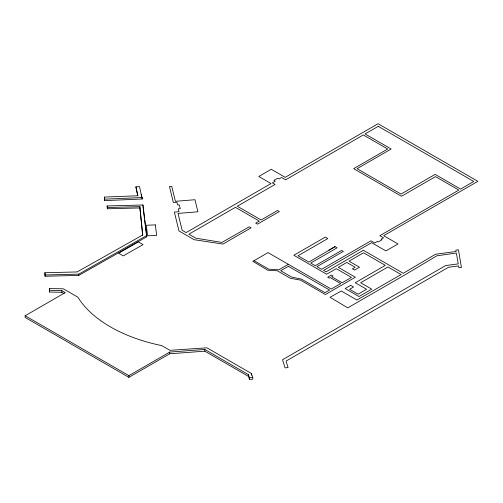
<?xml version="1.0" encoding="UTF-8"?>
<svg xmlns="http://www.w3.org/2000/svg" width="503" height="503" viewBox="0 0 503 503"><rect width="100%" height="100%" fill="white"/><g stroke="black" fill="none" stroke-linecap="round" stroke-linejoin="round"><path stroke-width="0.75" d="M335.042 246.64L308.917 262.088L297.996 255.782L327.811 238.567L325.278 237.108L293.827 255.26L326.648 274.21L336.255 268.665L351.415 277.423L342.128 282.78L331.684 276.751L332.999 275.99L331.42 275.072L327.673 277.235L329.258 278.153L330.257 277.574L340.707 283.604L331.226 289.074L268.049 252.6L252.871 261.365L267.841 270.256L277.348 270.79L290.332 278.285L300.454 280.096L325.391 294.525L355.363 277.222L338.293 267.363L346.819 262.447L355.156 267.256L352.408 268.841L354.577 270.092L359.532 267.225L349.032 261.164L363.543 252.789L385.329 265.364L355.25 282.73L366.599 289.275L358.098 294.18L349.604 289.275L353.565 286.993L350.71 285.346L345.171 288.546L358.997 296.525L371.755 289.162L360.632 282.743L387.97 266.961L401.105 274.544L356.941 300.046L341.267 290.998L330.031 297.286L347.774 307.855L405.449 274.556L436.874 255.807L456.366 253.04L458.22 263.886L445.652 265.559L282.523 359.739L285.075 367.875L288.081 367.561L286.05 361.072L448.569 267.244L458.566 265.905L458.874 267.703L461.433 267.558L458.447 249.802L455.844 250.11L456.139 251.481L435.497 254.254L403.268 273.299L363.392 250.274L326.089 271.815L323.611 270.381L371.616 242.666L385.92 250.922L398.011 243.942L383.707 235.687L477.85 181.332L378.067 123.725L285.195 177.339L271.249 169.291L258.8 176.484L271.048 183.551L186.116 232.587L182.155 230.305L178.037 213.41L197.918 211.794L194.969 199.722L175.39 201.313L171.724 186.299L169.436 186.487L173.34 202.495L176.93 202.2L177.603 204.954L179.301 204.815L180.25 208.701L178.326 208.858L179.024 211.713L174.371 212.09L178.974 230.946L194.114 239.692L222.986 244.062L251.079 227.84L249.274 226.803L221.955 242.415L195.805 238.177L188.895 234.184L235.435 207.318L259.284 221.087L255.694 223.137L257.461 224.156L279.341 211.524L277.543 210.487L261.114 219.968L237.315 206.23L275.103 184.412L272.387 182.847L275.242 181.199L273.921 180.439L277.826 178.181L279.146 178.942L281.623 177.515L285.61 179.816L363.336 134.942L387.712 149.014L353.678 168.668L401.488 196.264L435.523 176.616L458.843 190.084L379.828 235.7L383.531 237.844L381.104 239.246L382.003 239.761L378.256 241.924L377.363 241.409L374.672 242.962L370.963 240.818L321.574 269.331L316.94 266.653L343.323 251.425L341.638 250.45L315.255 265.678L310.716 263.063L337.098 247.828L335.042 246.64L328.968 250.142M25.15 315.746L65.252 292.595L61.768 290.583L49.539 290.306L49.388 288.621L63.34 288.804L77.852 297.179A138.338 79.864 0 0 0 161.721 345.605L169.901 350.327L206.966 347.837L251.393 373.484L252.783 377.546L252.783 379.249L249.431 379.275L248.438 376.363L248.438 374.653L204.803 349.459L169.693 352.081L128.887 375.64L25.15 315.746L25.15 317.456L128.887 377.344L169.693 353.785L204.803 351.169L248.438 376.363M288.364 264.327L278.863 269.809L268.703 269.168L254.034 260.699M107.114 205.941L107.359 207.506L139.859 206.664L142.745 234.951L77.122 271.941L44.912 272.733L45.075 274.971L78.776 274.141L146.687 235.549L142.971 204.991L107.114 205.941L107.359 208.783L139.859 207.946L142.67 235.467M44.912 272.733L45.075 276.248L78.776 275.424L146.687 236.831L146.687 235.549M135.917 186.877L139.532 186.569L142.23 198.993L104.58 200.64L104.536 197.069L137.967 195.761L135.917 186.877L137.627 195.742M142.23 197.528L104.58 199.175L104.58 200.64M248.438 374.653L249.431 377.571L252.783 377.546M49.388 288.621L49.539 292.017L61.768 292.287L64.088 293.633M141.154 194.611L142.23 198.993M143.059 207.035L144.455 218.497M144.644 220.025L146.687 236.831M251.393 373.484L251.393 375.194M249.431 377.571L249.431 379.275M204.803 349.459L204.803 351.169M169.693 352.081L169.693 353.785M142.971 204.991L142.971 206.274M139.859 206.664L139.859 207.946M128.887 375.64L128.887 377.344M107.359 207.506L107.359 208.783M104.536 197.069L104.536 198.534M78.776 274.141L78.776 275.424M61.768 290.583L61.768 292.287M49.539 290.306L49.539 292.017M45.075 274.971L45.075 276.248M138.344 241.842L118.664 253.204L123.248 255.895L143.085 244.621L138.344 241.842M378.262 126.328L365.071 133.943L391.164 149.007L357.08 168.687L401.029 194.064L435.12 174.384L460.578 189.084L473.769 181.464L378.262 126.328M288.382 266.288L280.68 270.74L291.658 277.078L301.542 279.152L324.976 292.683L329.54 290.049L288.382 266.288M155.339 224.885L146.316 225.25L147.599 235.806L156.628 235.442L155.339 224.885"/></g></svg>
